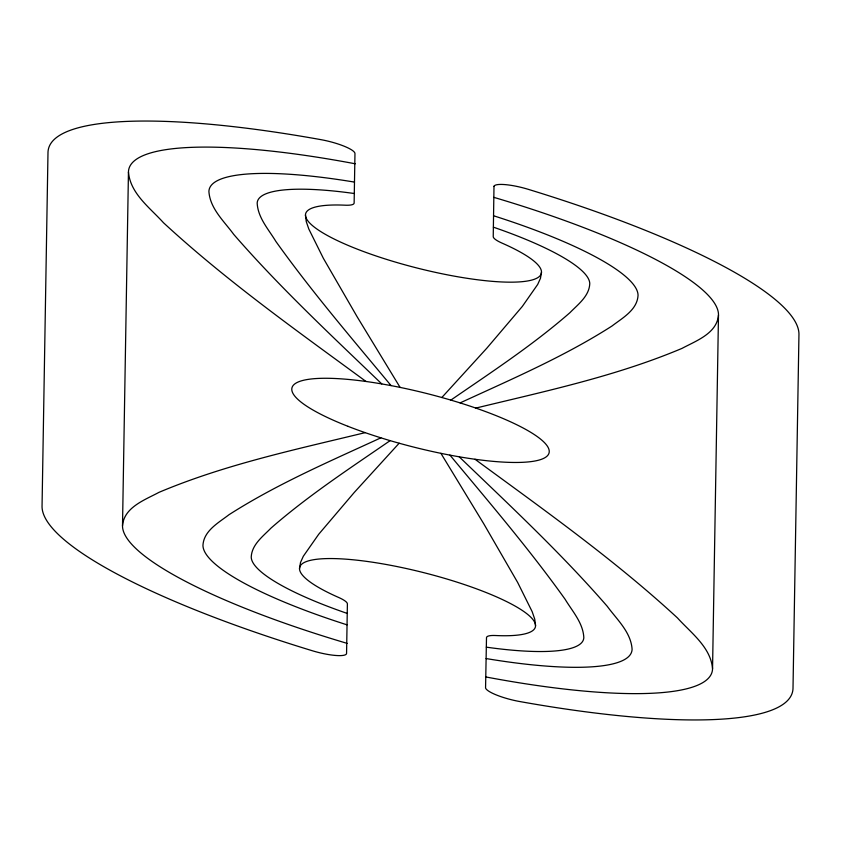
<?xml version="1.0" encoding="UTF-8"?>
<svg xmlns="http://www.w3.org/2000/svg" width="841" height="841" viewBox="0 0 841 841"><rect width="100%" height="100%" fill="white"/><g stroke="black" fill="none" stroke-linecap="round" stroke-linejoin="round"><path stroke-width="1.26" d="M347.175 643.376A303.895 63.18 14.2 0 1 122.513 525.688L128.452 172.111A303.895 63.18 14.2 0 1 355.238 163.785M485.762 676.942A303.895 63.18 14.2 0 0 712.548 668.616L718.487 315.039A303.895 63.18 14.2 0 0 493.825 197.351M299.522 568.569L300.521 562.44L303.307 556.279L318.697 534.277L354.219 492.5L399.16 443.218M541.478 272.158L540.479 278.287L537.693 284.447L522.303 306.45L486.781 348.227L441.84 397.509M122.513 525.688C123.963 507.239 145.083 499.838 158.991 492.342C225.083 464.463 295.696 449.504 365.162 432.642M718.487 315.039C717.037 333.488 695.917 340.889 682.009 348.384C615.917 376.263 545.304 391.223 475.838 408.085M390.14 440.631C349.583 468.532 308.184 495.633 271.033 528.074C263.107 536.232 251.858 544.484 251.249 556.868A171.291 35.616 14.2 0 0 347.238 613.425M450.86 400.095C491.417 372.195 532.816 345.094 569.967 312.652C577.893 304.495 589.142 296.242 589.751 283.859A171.291 35.616 14.2 0 0 493.373 227.165M380.878 437.825C329.378 461.551 276.899 484.069 229.004 514.713C218.755 522.629 203.858 530.639 202.965 545.178A221.015 45.95 14.2 0 0 347.049 624.842M460.122 402.902C511.622 379.175 564.101 356.658 611.996 326.014C622.245 318.098 637.142 310.077 638.035 295.548A221.015 45.95 14.2 0 0 493.551 215.759M474.986 459.249C544.085 509.972 614.382 559.707 677.478 617.946C690.882 632.81 710.687 647.107 712.548 668.616M366.014 381.478C296.915 330.755 226.618 281.02 163.522 222.781C150.119 207.916 130.313 193.619 128.452 172.111M459.218 456.8C509.762 505.409 561.252 553.336 607.286 606.35C616.8 619.397 630.908 632.043 632.085 649.126A221.015 45.95 14.2 0 1 486.109 658.556M381.782 383.927C331.238 335.317 279.748 287.391 233.714 234.376C224.2 221.33 210.092 208.684 208.915 191.601A221.015 45.95 14.2 0 1 354.492 182.098M449.935 455.118C489.262 502.413 529.388 549.215 565.141 599.318C572.332 611.239 583.044 622.876 583.812 637.436A171.291 35.616 14.2 0 1 486.319 647.16M391.065 385.609C351.738 338.313 311.612 291.512 275.859 241.409C268.668 229.488 257.956 217.851 257.188 203.291A171.291 35.616 14.2 0 1 354.292 193.514M440.905 453.331L483.827 523.901L517.667 582.477L532.195 611.722L534.75 619.186L535.538 625.736M400.095 387.396L357.173 316.826L323.333 258.25L308.805 229.004L306.25 221.54L305.462 214.991M493.993 186.303L493.236 236.594A27.627 5.74 14.2 0 0 502.172 243.175A121.556 25.272 14.2 0 1 508.332 282.155A121.556 25.272 14.2 0 1 338.282 241.02A121.556 25.272 14.2 0 1 345.125 205.193A27.627 5.74 14.2 0 0 354.135 202.965L354.965 153.588A27.627 5.74 14.2 0 0 320.768 139.627A383.559 79.748 14.2 0 0 47.99 152.62L42.05 506.187A383.559 79.748 14.2 0 0 312.179 650.703A27.627 5.74 14.2 0 0 346.566 653.352L347.396 603.975A27.627 5.74 14.2 0 0 338.534 597.415A121.556 25.272 14.2 0 1 332.941 558.571A121.556 25.272 14.2 0 1 502.992 599.833A121.556 25.272 14.2 0 1 495.58 635.523A27.627 5.74 14.2 0 0 486.497 637.741L485.562 687.98A27.627 5.74 14.2 0 0 519.612 701.51A386.786 80.421 14.2 0 0 793.01 688.106L798.95 334.529A386.786 80.421 14.2 0 0 528.222 189.32A27.627 5.74 14.2 0 0 493.993 186.303M347.953 426.313A132.615 27.574 14.2 0 0 548.879 453.488A132.615 27.574 14.2 0 0 364.679 381.299A132.615 27.574 14.2 0 0 347.953 426.313"/></g></svg>
